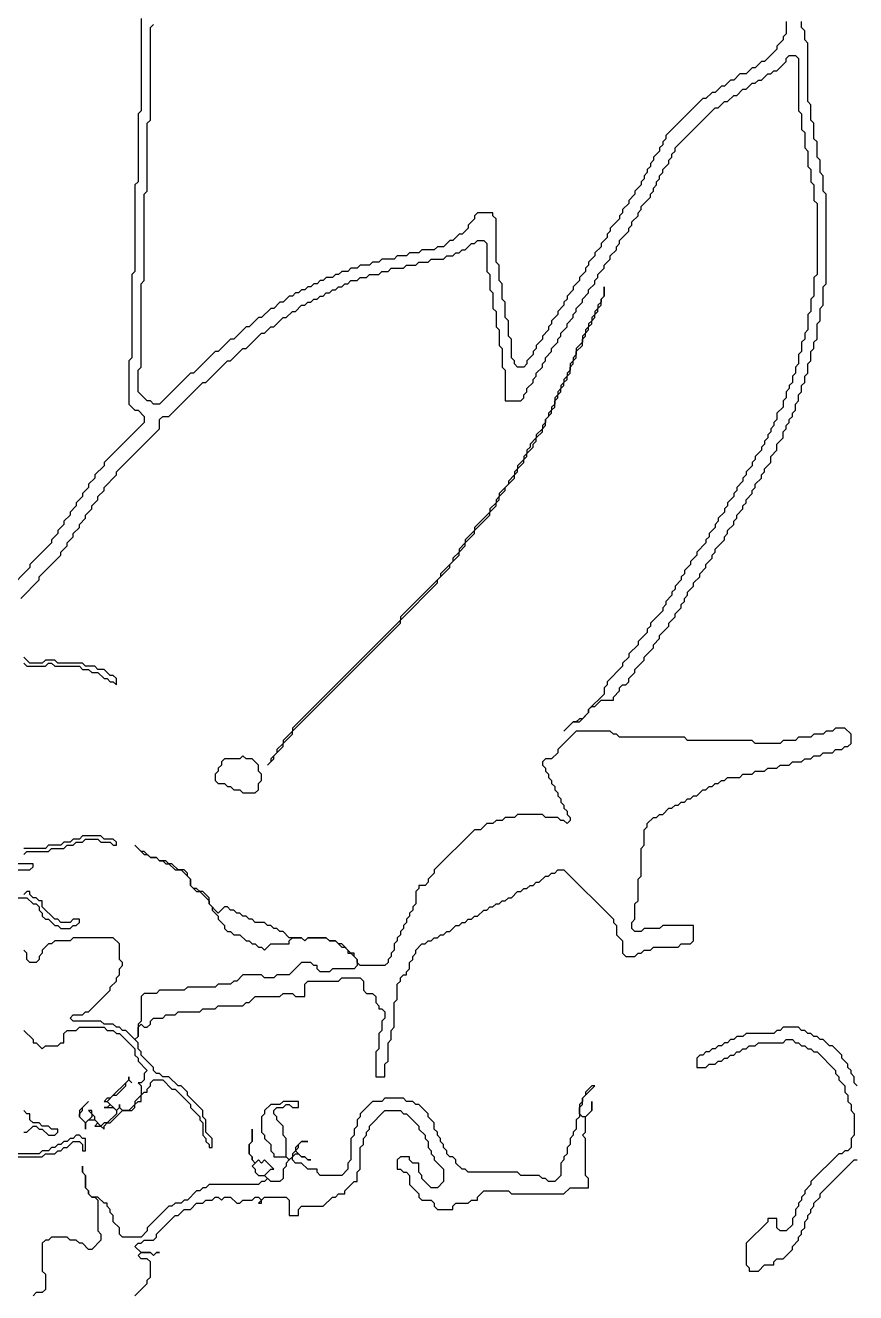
# Model space of a CAD drawing. Header units: metres. Extents: x 0 to 100, y 0 to 128.
# Drawn here: x 75.09 to 81.81, y 20.95 to 31.22 of the extents above; entities that cross this region are included whole.
import ezdxf

# ---------------------------------------------------------------- set-up
doc = ezdxf.new("R2010")
doc.units = ezdxf.units.M

msp = doc.modelspace()

# ---------------------------------------------------------------- linework, layer by layer
for points in [[(76.025, 31.275), (76.025, 30.525), (76, 30.5), (76, 29.95), (75.975, 29.925), (75.975, 29.225), (75.95, 29.2), (75.95, 28.525), (75.925, 28.5), (75.925, 28.15), (75.975, 28.1), (76, 28.1), (76.05, 28.05), (76.05, 28), (75.725, 27.675), (75.725, 27.65), (75.65, 27.575), (75.65, 27.55), (75.6, 27.5), (75.6, 27.475), (75.55, 27.425), (75.55, 27.4), (75.5, 27.35), (75.5, 27.325), (75.45, 27.275), (75.45, 27.25), (75.4, 27.2), (75.4, 27.175), (75.35, 27.125), (75.35, 27.1), (75.3, 27.05), (75.3, 27.025), (75.125, 26.85), (75.125, 26.825), (74.95, 26.65)], [(75.05, 26.575), (75.2, 26.725), (75.2, 26.75), (75.375, 26.925), (75.375, 26.95), (75.425, 27), (75.425, 27.025), (75.475, 27.075), (75.475, 27.1), (75.525, 27.15), (75.525, 27.175), (75.575, 27.225), (75.575, 27.25), (75.625, 27.3), (75.625, 27.325), (75.675, 27.375), (75.675, 27.4), (75.725, 27.45), (75.725, 27.475), (75.825, 27.575), (75.825, 27.6), (76.175, 27.95), (76.175, 28.025), (76.2, 28.05), (76.25, 28.05), (76.525, 28.325), (76.55, 28.325), (76.725, 28.5), (76.75, 28.5), (76.85, 28.6), (76.875, 28.6), (77, 28.725), (77.025, 28.725), (77.075, 28.775), (77.1, 28.775), (77.175, 28.85), (77.2, 28.85), (77.25, 28.9), (77.275, 28.9), (77.325, 28.95), (77.35, 28.95), (77.375, 28.975), (77.4, 28.975), (77.425, 29), (77.45, 29), (77.475, 29.025), (77.5, 29.025), (77.525, 29.05), (77.55, 29.05), (77.575, 29.075), (77.6, 29.075), (77.625, 29.1), (77.65, 29.1), (77.675, 29.125), (77.7, 29.125), (77.725, 29.15), (77.775, 29.15), (77.8, 29.175), (77.85, 29.175), (77.875, 29.2), (77.95, 29.2), (77.975, 29.225), (78.025, 29.225), (78.05, 29.25), (78.15, 29.25), (78.175, 29.275), (78.25, 29.275), (78.275, 29.3), (78.35, 29.3), (78.375, 29.325), (78.475, 29.325), (78.5, 29.35), (78.55, 29.35), (78.575, 29.375), (78.6, 29.375), (78.625, 29.4), (78.65, 29.4), (78.7, 29.45), (78.725, 29.45), (78.75, 29.475), (78.8, 29.475), (78.825, 29.45), (78.825, 29.225), (78.85, 29.2), (78.85, 29.075), (78.875, 29.05), (78.875, 28.925), (78.9, 28.9), (78.9, 28.775), (78.925, 28.75), (78.925, 28.625), (78.95, 28.6), (78.95, 28.45), (78.975, 28.425), (78.975, 28.175), (79.1, 28.175), (79.125, 28.2), (79.125, 28.225), (79.15, 28.25), (79.15, 28.275), (79.2, 28.325), (79.2, 28.35), (79.225, 28.375), (79.225, 28.4), (79.275, 28.45), (79.275, 28.475), (79.3, 28.5), (79.3, 28.525), (79.35, 28.575), (79.35, 28.6), (79.4, 28.65), (79.4, 28.675), (79.425, 28.7), (79.425, 28.725), (79.475, 28.775), (79.475, 28.8), (79.525, 28.85), (79.525, 28.875), (79.55, 28.9), (79.55, 28.925), (79.6, 28.975), (79.6, 29), (79.65, 29.05), (79.65, 29.075), (79.7, 29.125), (79.7, 29.15), (79.725, 29.175), (79.725, 29.2), (79.775, 29.25), (79.775, 29.275), (79.825, 29.325), (79.825, 29.35), (79.875, 29.4), (79.875, 29.425), (79.9, 29.45), (79.9, 29.475), (79.975, 29.55), (79.975, 29.575), (80, 29.6), (80, 29.625), (80.05, 29.675), (80.05, 29.7), (80.075, 29.725), (80.075, 29.75), (80.15, 29.825), (80.15, 29.85), (80.175, 29.875), (80.175, 29.9), (80.2, 29.925), (80.2, 29.95), (80.225, 29.975), (80.225, 30), (80.25, 30.025), (80.25, 30.05), (80.3, 30.1), (80.3, 30.125), (80.325, 30.15), (80.325, 30.175), (80.35, 30.2), (80.35, 30.225), (80.675, 30.55), (80.7, 30.55), (80.75, 30.6), (80.775, 30.6), (80.825, 30.65), (80.85, 30.65), (80.9, 30.7), (80.925, 30.7), (80.975, 30.75), (81, 30.75), (81.025, 30.775), (81.05, 30.775), (81.1, 30.825), (81.125, 30.825), (81.15, 30.85), (81.175, 30.85), (81.25, 30.925), (81.25, 30.95), (81.275, 30.975), (81.325, 30.975), (81.35, 30.95), (81.35, 30.525), (81.375, 30.5), (81.375, 30.375), (81.4, 30.35), (81.4, 30.225), (81.425, 30.2), (81.425, 30.075), (81.45, 30.05), (81.45, 29.95), (81.475, 29.925), (81.475, 29.8), (81.5, 29.775), (81.5, 29.2), (81.475, 29.175), (81.475, 29.025), (81.45, 29), (81.45, 28.9), (81.425, 28.875), (81.425, 28.75), (81.4, 28.725), (81.4, 28.675), (81.375, 28.65), (81.375, 28.575), (81.35, 28.55), (81.35, 28.475), (81.325, 28.45), (81.325, 28.4), (81.3, 28.375), (81.3, 28.325), (81.275, 28.3), (81.275, 28.275), (81.25, 28.25), (81.25, 28.2), (81.225, 28.175), (81.225, 28.125), (81.175, 28.075), (81.175, 28.025), (81.15, 28), (81.15, 27.975), (81.125, 27.95), (81.125, 27.925), (81.1, 27.9), (81.1, 27.875), (81.075, 27.85), (81.075, 27.825), (81.05, 27.8), (81.05, 27.775), (81, 27.725), (81, 27.7), (80.975, 27.675), (80.975, 27.65), (80.925, 27.6), (80.925, 27.575), (80.9, 27.55), (80.9, 27.525), (80.85, 27.475), (80.85, 27.45), (80.825, 27.425), (80.825, 27.4), (80.775, 27.35), (80.775, 27.325), (80.75, 27.3), (80.75, 27.275), (80.7, 27.225), (80.7, 27.2), (80.675, 27.175), (80.675, 27.15), (80.625, 27.1), (80.625, 27.075), (80.6, 27.05), (80.6, 27.025), (80.525, 26.95), (80.525, 26.925), (80.475, 26.875), (80.475, 26.85), (80.425, 26.8), (80.425, 26.775), (80.4, 26.75), (80.4, 26.725), (80.35, 26.675), (80.35, 26.65), (80.325, 26.625), (80.325, 26.6), (80.275, 26.55), (80.275, 26.525), (80.25, 26.5), (80.25, 26.475), (80.15, 26.375), (80.15, 26.35), (80.125, 26.325), (80.125, 26.3), (80.05, 26.225), (80.05, 26.2), (79.975, 26.125), (79.975, 26.1), (79.925, 26.05), (79.925, 26.025), (79.8, 25.9), (79.8, 25.875), (79.775, 25.85), (79.775, 25.8), (79.65, 25.675), (79.65, 25.65), (79.6, 25.6), (79.575, 25.6), (79.55, 25.575), (79.525, 25.575), (79.45, 25.5), (79.525, 25.575), (79.575, 25.575), (79.65, 25.65), (79.65, 25.675), (79.675, 25.7), (79.7, 25.7), (79.75, 25.75), (79.85, 25.75), (79.85, 25.775), (79.9, 25.825), (79.9, 25.85), (79.925, 25.875), (79.95, 25.875), (79.975, 25.9), (79.975, 25.925), (80.025, 25.975), (80.025, 26), (80.1, 26.075), (80.1, 26.1), (80.175, 26.175), (80.175, 26.2), (80.225, 26.25), (80.225, 26.275), (80.3, 26.35), (80.3, 26.375), (80.35, 26.425), (80.35, 26.45), (80.4, 26.5), (80.4, 26.525), (80.425, 26.55), (80.425, 26.575), (80.45, 26.6), (80.45, 26.625), (80.5, 26.675), (80.5, 26.7), (80.55, 26.75), (80.55, 26.775), (80.6, 26.825), (80.6, 26.85), (80.65, 26.9), (80.65, 26.925), (80.675, 26.95), (80.675, 26.975), (80.75, 27.05), (80.75, 27.075), (80.775, 27.1), (80.775, 27.125), (80.825, 27.175), (80.825, 27.2), (80.85, 27.225), (80.85, 27.25), (80.9, 27.3), (80.9, 27.325), (80.925, 27.35), (80.925, 27.375), (80.975, 27.425), (80.975, 27.45), (81, 27.475), (81, 27.5), (81.05, 27.55), (81.05, 27.575), (81.075, 27.6), (81.075, 27.625), (81.125, 27.675), (81.125, 27.725), (81.175, 27.775), (81.175, 27.825), (81.225, 27.875), (81.225, 27.925), (81.25, 27.95), (81.25, 27.975), (81.275, 28), (81.275, 28.025), (81.3, 28.05), (81.3, 28.075), (81.325, 28.1), (81.325, 28.15), (81.35, 28.175), (81.35, 28.225), (81.375, 28.25), (81.375, 28.3), (81.4, 28.325), (81.4, 28.375), (81.425, 28.4), (81.425, 28.475), (81.45, 28.5), (81.45, 28.575), (81.475, 28.6), (81.475, 28.65), (81.5, 28.675), (81.5, 28.8), (81.525, 28.825), (81.525, 28.925), (81.55, 28.95), (81.55, 29.1), (81.575, 29.125), (81.575, 29.85), (81.55, 29.875), (81.55, 30), (81.525, 30.025), (81.525, 30.125), (81.5, 30.15), (81.5, 30.275), (81.475, 30.3), (81.475, 30.425), (81.45, 30.45), (81.45, 30.575), (81.425, 30.6), (81.425, 31.075), (81.4, 31.1), (81.4, 31.175), (81.375, 31.2), (81.375, 31.25)], [(81.25, 31.25), (81.25, 31.15), (81.225, 31.125), (81.225, 31.1), (81.175, 31.05), (81.175, 31.025), (81.075, 30.925), (81.05, 30.925), (81, 30.875), (80.975, 30.875), (80.925, 30.825), (80.875, 30.825), (80.825, 30.775), (80.8, 30.775), (80.75, 30.725), (80.725, 30.725), (80.675, 30.675), (80.65, 30.675), (80.6, 30.625), (80.575, 30.625), (80.275, 30.325), (80.275, 30.3), (80.25, 30.275), (80.25, 30.25), (80.225, 30.225), (80.225, 30.2), (80.175, 30.15), (80.175, 30.125), (80.15, 30.1), (80.15, 30.075), (80.125, 30.05), (80.125, 30.025), (80.1, 30), (80.1, 29.975), (80.075, 29.95), (80.075, 29.925), (80.025, 29.875), (80.025, 29.85), (79.975, 29.8), (79.975, 29.775), (79.925, 29.725), (79.925, 29.7), (79.9, 29.675), (79.9, 29.65), (79.825, 29.575), (79.825, 29.55), (79.8, 29.525), (79.8, 29.5), (79.75, 29.45), (79.75, 29.425), (79.7, 29.375), (79.7, 29.35), (79.65, 29.3), (79.65, 29.275), (79.625, 29.25), (79.625, 29.225), (79.575, 29.175), (79.575, 29.15), (79.525, 29.1), (79.525, 29.075), (79.475, 29.025), (79.475, 29), (79.45, 28.975), (79.45, 28.95), (79.4, 28.9), (79.4, 28.875), (79.35, 28.825), (79.35, 28.8), (79.325, 28.775), (79.325, 28.75), (79.275, 28.7), (79.275, 28.675), (79.225, 28.625), (79.225, 28.6), (79.2, 28.575), (79.2, 28.55), (79.15, 28.5), (79.15, 28.475), (79.125, 28.45), (79.075, 28.45), (79.05, 28.475), (79.05, 28.5), (79.025, 28.525), (79.025, 28.675), (79, 28.7), (79, 28.825), (78.975, 28.85), (78.975, 28.975), (78.95, 29), (78.95, 29.125), (78.925, 29.15), (78.925, 29.275), (78.9, 29.3), (78.9, 29.65), (78.875, 29.675), (78.875, 29.7), (78.75, 29.7), (78.725, 29.675), (78.725, 29.65), (78.675, 29.6), (78.675, 29.575), (78.625, 29.525), (78.6, 29.525), (78.55, 29.475), (78.525, 29.475), (78.475, 29.425), (78.425, 29.425), (78.4, 29.4), (78.3, 29.4), (78.275, 29.375), (78.2, 29.375), (78.175, 29.35), (78.1, 29.35), (78.075, 29.325), (77.975, 29.325), (77.95, 29.3), (77.9, 29.3), (77.875, 29.275), (77.8, 29.275), (77.775, 29.25), (77.725, 29.25), (77.7, 29.225), (77.65, 29.225), (77.625, 29.2), (77.6, 29.2), (77.575, 29.175), (77.525, 29.175), (77.5, 29.15), (77.475, 29.15), (77.45, 29.125), (77.425, 29.125), (77.4, 29.1), (77.375, 29.1), (77.35, 29.075), (77.325, 29.075), (77.3, 29.05), (77.275, 29.05), (77.25, 29.025), (77.225, 29.025), (77.175, 28.975), (77.15, 28.975), (77.1, 28.925), (77.075, 28.925), (77, 28.85), (76.975, 28.85), (76.9, 28.775), (76.875, 28.775), (76.775, 28.675), (76.75, 28.675), (76.65, 28.575), (76.625, 28.575), (76.45, 28.4), (76.425, 28.4), (76.175, 28.15), (76.125, 28.15), (76.1, 28.175), (76.075, 28.175), (76, 28.25), (76, 28.425), (76.025, 28.45), (76.025, 29.125), (76.05, 29.15), (76.05, 29.85), (76.075, 29.875), (76.075, 30.425), (76.1, 30.45), (76.1, 31.2), (76.125, 31.225)], [(75.075, 26.05), (75.1, 26.025), (75.25, 26.025), (75.275, 26.05), (75.3, 26.05), (75.325, 26.025), (75.525, 26.025), (75.55, 26), (75.6, 26), (75.625, 25.975), (75.675, 25.975), (75.725, 25.925), (75.75, 25.925), (75.775, 25.9), (75.8, 25.9), (75.825, 25.875), (75.825, 25.925), (75.8, 25.95), (75.775, 25.95), (75.725, 26), (75.675, 26), (75.65, 26.025), (75.575, 26.025), (75.55, 26.05), (75.35, 26.05), (75.325, 26.075), (75.25, 26.075), (75.225, 26.05), (75.125, 26.05), (75.075, 26.1)], [(75.075, 23.075), (75.15, 23), (75.15, 22.975), (75.175, 22.975), (75.225, 22.925), (75.25, 22.95), (75.35, 22.95), (75.375, 22.975), (75.4, 22.975), (75.4, 23.05), (75.425, 23.075), (75.5, 23.075), (75.525, 23.1), (75.725, 23.1), (75.75, 23.075), (75.8, 23.075), (75.825, 23.05), (75.85, 23.05), (75.975, 22.925), (75.975, 22.875), (76, 22.85), (76, 22.825), (76.075, 22.75), (76.05, 22.725), (76.05, 22.675), (76.025, 22.65), (76, 22.65), (76.025, 22.625), (76.025, 22.55), (75.975, 22.5), (75.975, 22.475), (75.925, 22.425), (75.875, 22.425), (75.85, 22.45), (75.85, 22.475), (75.85, 22.45), (75.825, 22.425), (75.75, 22.5), (75.8, 22.55), (75.825, 22.55), (75.9, 22.625), (75.9, 22.65), (75.925, 22.675), (75.95, 22.65), (75.925, 22.675), (75.925, 22.7), (75.925, 22.675), (75.775, 22.525), (75.75, 22.525), (75.725, 22.5), (75.75, 22.5), (75.775, 22.475), (75.75, 22.45), (75.725, 22.45), (75.8, 22.45), (75.825, 22.425), (75.825, 22.4), (75.75, 22.325), (75.725, 22.325), (75.7, 22.3), (75.65, 22.35), (75.65, 22.375), (75.625, 22.4), (75.625, 22.425), (75.6, 22.425), (75.625, 22.4), (75.625, 22.375), (75.575, 22.325), (75.525, 22.375), (75.525, 22.4), (75.55, 22.425), (75.55, 22.45), (75.6, 22.5), (75.525, 22.425), (75.525, 22.375), (75.575, 22.325), (75.575, 22.275), (75.575, 22.325), (75.6, 22.35), (75.65, 22.35), (75.675, 22.325), (75.65, 22.3), (75.7, 22.3), (75.725, 22.275), (75.725, 22.3), (75.75, 22.325), (75.775, 22.325), (75.875, 22.425), (75.95, 22.425), (75.975, 22.45), (75.975, 22.475), (76, 22.5), (76.025, 22.5), (76.025, 22.55), (76.05, 22.575), (76.075, 22.575), (76.075, 22.6), (76.1, 22.625), (76.1, 22.65), (76.125, 22.675), (76.2, 22.675), (76.275, 22.6), (76.3, 22.6), (76.425, 22.475), (76.425, 22.45), (76.5, 22.375), (76.5, 22.35), (76.525, 22.325), (76.525, 22.225), (76.55, 22.2), (76.55, 22.175), (76.575, 22.15), (76.575, 22.125), (76.6, 22.125), (76.6, 22.2), (76.55, 22.25), (76.55, 22.35), (76.525, 22.375), (76.525, 22.425), (76.4, 22.55), (76.4, 22.575), (76.35, 22.625), (76.325, 22.625), (76.25, 22.7), (76.2, 22.7), (76.175, 22.725), (76.15, 22.725), (76.125, 22.75), (76.125, 22.775), (76.025, 22.875), (76.025, 22.9), (76, 22.925), (76, 22.975), (75.975, 23), (76, 23.025), (76, 23.1), (76.025, 23.125), (76.05, 23.1), (76.075, 23.1), (76.1, 23.125), (76.1, 23.15), (76.125, 23.175), (76.2, 23.175), (76.225, 23.2), (76.3, 23.2), (76.325, 23.225), (76.5, 23.225), (76.525, 23.25), (76.625, 23.25), (76.65, 23.275), (76.85, 23.275), (76.875, 23.3), (76.9, 23.3), (76.95, 23.35), (77.15, 23.35), (77.175, 23.375), (77.25, 23.375), (77.275, 23.35), (77.35, 23.35), (77.35, 23.45), (77.375, 23.475), (77.625, 23.475), (77.65, 23.5), (77.8, 23.5), (77.825, 23.475), (77.825, 23.4), (77.85, 23.375), (77.9, 23.375), (77.925, 23.35), (77.925, 23.3), (77.95, 23.275), (77.95, 23.25), (77.975, 23.25), (78, 23.225), (78, 23.175), (77.975, 23.15), (77.975, 23.075), (77.95, 23.05), (77.95, 22.925), (77.925, 22.9), (77.925, 22.7), (78, 22.7), (78, 22.8), (78.025, 22.825), (78.025, 22.975), (78.05, 23), (78.05, 23.075), (78.075, 23.1), (78.075, 23.3), (78.1, 23.325), (78.1, 23.45), (78.125, 23.475), (78.125, 23.5), (78.15, 23.525), (78.175, 23.525), (78.175, 23.55), (78.2, 23.575), (78.2, 23.625), (78.225, 23.65), (78.225, 23.675), (78.25, 23.7), (78.25, 23.725), (78.3, 23.775), (78.325, 23.775), (78.35, 23.8), (78.375, 23.8), (78.4, 23.825), (78.425, 23.825), (78.45, 23.85), (78.475, 23.85), (78.5, 23.875), (78.525, 23.875), (78.575, 23.925), (78.6, 23.925), (78.625, 23.95), (78.65, 23.95), (78.675, 23.975), (78.7, 23.975), (78.725, 24), (78.75, 24), (78.8, 24.05), (78.825, 24.05), (78.85, 24.075), (78.875, 24.075), (78.9, 24.1), (78.925, 24.1), (78.95, 24.125), (78.975, 24.125), (79, 24.15), (79.025, 24.15), (79.075, 24.2), (79.1, 24.2), (79.125, 24.225), (79.15, 24.225), (79.175, 24.25), (79.2, 24.25), (79.225, 24.275), (79.25, 24.275), (79.3, 24.325), (79.325, 24.325), (79.35, 24.35), (79.375, 24.35), (79.4, 24.375), (79.45, 24.375), (79.85, 23.975), (79.85, 23.95), (79.875, 23.925), (79.875, 23.85), (79.925, 23.8), (79.925, 23.7), (79.95, 23.675), (80.025, 23.675), (80.05, 23.7), (80.075, 23.7), (80.1, 23.725), (80.15, 23.725), (80.175, 23.75), (80.375, 23.75), (80.4, 23.775), (80.475, 23.775), (80.5, 23.8), (80.5, 23.925), (80.25, 23.925), (80.225, 23.9), (80.1, 23.9), (80.075, 23.875), (80.025, 23.875), (80, 23.9), (80, 23.95), (80.025, 23.975), (80.025, 24.1), (80.05, 24.125), (80.05, 24.3), (80.075, 24.325), (80.075, 24.55), (80.1, 24.575), (80.1, 24.7), (80.125, 24.725), (80.125, 24.75), (80.175, 24.8), (80.2, 24.8), (80.225, 24.825), (80.25, 24.825), (80.3, 24.875), (80.325, 24.875), (80.35, 24.9), (80.375, 24.9), (80.4, 24.925), (80.425, 24.925), (80.45, 24.95), (80.475, 24.95), (80.5, 24.975), (80.525, 24.975), (80.575, 25.025), (80.6, 25.025), (80.625, 25.05), (80.65, 25.05), (80.675, 25.075), (80.7, 25.075), (80.725, 25.1), (80.75, 25.1), (80.775, 25.125), (80.875, 25.125), (80.9, 25.15), (80.975, 25.15), (81, 25.175), (81.075, 25.175), (81.1, 25.2), (81.175, 25.2), (81.2, 25.225), (81.275, 25.225), (81.3, 25.25), (81.375, 25.25), (81.4, 25.275), (81.45, 25.275), (81.475, 25.3), (81.525, 25.3), (81.55, 25.325), (81.625, 25.325), (81.65, 25.35), (81.7, 25.35), (81.725, 25.375), (81.75, 25.375), (81.775, 25.4), (81.775, 25.475), (81.725, 25.525), (81.65, 25.525), (81.625, 25.5), (81.575, 25.5), (81.55, 25.475), (81.475, 25.475), (81.45, 25.45), (81.35, 25.45), (81.325, 25.425), (81.225, 25.425), (81.2, 25.4), (81, 25.4), (80.975, 25.425), (80.45, 25.425), (80.425, 25.45), (79.9, 25.45), (79.875, 25.475), (79.85, 25.475), (79.825, 25.5), (79.55, 25.5), (79.4, 25.35), (79.4, 25.325), (79.35, 25.275), (79.3, 25.275), (79.275, 25.25), (79.275, 25.225), (79.3, 25.2), (79.3, 25.175), (79.325, 25.15), (79.325, 25.125), (79.35, 25.1), (79.35, 25.075), (79.375, 25.05), (79.375, 25.025), (79.4, 25), (79.4, 24.975), (79.425, 24.95), (79.425, 24.925), (79.45, 24.9), (79.45, 24.875), (79.475, 24.85), (79.475, 24.825), (79.5, 24.8), (79.5, 24.775), (79.475, 24.75), (79.45, 24.775), (79.425, 24.775), (79.4, 24.8), (79.3, 24.8), (79.275, 24.825), (79.075, 24.825), (79.05, 24.8), (78.975, 24.8), (78.95, 24.775), (78.9, 24.775), (78.875, 24.75), (78.825, 24.75), (78.775, 24.7), (78.725, 24.7), (78.4, 24.375), (78.4, 24.35), (78.35, 24.3), (78.35, 24.275), (78.325, 24.25), (78.275, 24.25), (78.275, 24.225), (78.25, 24.2), (78.25, 24.1), (78.225, 24.075), (78.225, 24.05), (78.2, 24.025), (78.2, 24), (78.175, 23.975), (78.175, 23.95), (78.15, 23.925), (78.15, 23.9), (78.125, 23.875), (78.125, 23.85), (78.1, 23.825), (78.1, 23.8), (78.075, 23.775), (78.075, 23.725), (78.05, 23.7), (78.05, 23.675), (78.025, 23.65), (78.025, 23.625), (78, 23.6), (77.8, 23.6), (77.775, 23.625), (77.775, 23.65), (77.75, 23.675), (77.75, 23.7), (77.725, 23.7), (77.65, 23.775), (77.625, 23.775), (77.6, 23.8), (77.55, 23.8), (77.525, 23.825), (77.375, 23.825), (77.35, 23.8), (77.325, 23.825), (77.225, 23.825), (77.175, 23.875), (77.15, 23.875), (77.125, 23.9), (77.1, 23.9), (77.075, 23.925), (77.05, 23.925), (77.025, 23.95), (76.95, 23.95), (76.925, 23.975), (76.9, 23.975), (76.875, 24), (76.85, 24), (76.825, 24.025), (76.8, 24.025), (76.775, 24.05), (76.75, 24.05), (76.725, 24.075), (76.7, 24.075), (76.65, 24.025), (76.575, 24.1), (76.575, 24.15), (76.525, 24.2), (76.5, 24.2), (76.475, 24.225), (76.45, 24.225), (76.425, 24.25), (76.425, 24.3), (76.4, 24.325), (76.4, 24.35), (76.375, 24.375), (76.325, 24.375), (76.275, 24.425), (76.25, 24.425), (76.225, 24.45), (76.175, 24.45), (76.15, 24.475), (76.1, 24.475), (76.05, 24.525), (76.025, 24.525), (75.975, 24.575), (76.05, 24.5), (76.075, 24.5), (76.1, 24.475), (76.15, 24.475), (76.175, 24.45), (76.2, 24.45), (76.225, 24.425), (76.25, 24.425), (76.3, 24.375), (76.35, 24.375), (76.425, 24.3), (76.425, 24.25), (76.475, 24.2), (76.5, 24.2), (76.575, 24.125), (76.575, 24.1), (76.6, 24.075), (76.6, 24.05), (76.65, 24), (76.65, 23.975), (76.7, 23.925), (76.7, 23.9), (76.725, 23.875), (76.75, 23.875), (76.775, 23.85), (76.825, 23.85), (76.875, 23.8), (76.9, 23.8), (76.925, 23.775), (76.95, 23.775), (76.975, 23.75), (77, 23.75), (77.025, 23.725), (77.075, 23.775), (77.225, 23.775), (77.225, 23.8), (77.25, 23.825), (77.325, 23.825), (77.35, 23.8), (77.375, 23.825), (77.525, 23.825), (77.55, 23.8), (77.6, 23.8), (77.65, 23.75), (77.675, 23.75), (77.7, 23.725), (77.7, 23.7), (77.725, 23.7), (77.775, 23.65), (77.775, 23.6), (77.75, 23.575), (77.575, 23.575), (77.55, 23.55), (77.475, 23.55), (77.45, 23.575), (77.45, 23.6), (77.425, 23.6), (77.4, 23.625), (77.325, 23.625), (77.225, 23.525), (77.125, 23.525), (77.1, 23.5), (77.025, 23.5), (77, 23.525), (76.85, 23.525), (76.8, 23.475), (76.775, 23.475), (76.75, 23.45), (76.65, 23.45), (76.625, 23.425), (76.4, 23.425), (76.375, 23.4), (76.175, 23.4), (76.15, 23.375), (76.05, 23.375), (76.025, 23.35), (76.025, 23.15), (76, 23.125), (76, 23.025), (75.975, 23), (75.9, 23.075), (75.875, 23.075), (75.85, 23.1), (75.825, 23.1), (75.8, 23.125), (75.725, 23.125), (75.7, 23.15), (75.475, 23.15), (75.45, 23.175), (75.475, 23.2), (75.55, 23.2), (75.575, 23.225), (75.6, 23.225), (75.775, 23.4), (75.775, 23.425), (75.825, 23.475), (75.825, 23.5), (75.85, 23.525), (75.85, 23.575), (75.875, 23.6), (75.875, 23.625), (75.85, 23.65), (75.85, 23.775), (75.8, 23.825), (75.475, 23.825), (75.45, 23.8), (75.325, 23.8), (75.3, 23.775), (75.275, 23.775), (75.225, 23.725), (75.225, 23.7), (75.2, 23.675), (75.2, 23.65), (75.175, 23.625), (75.125, 23.625), (75.1, 23.65), (75.1, 23.7), (75.075, 23.725)], [(75.075, 24.5), (75.1, 24.525), (75.275, 24.525), (75.3, 24.55), (75.4, 24.55), (75.425, 24.575), (75.475, 24.575), (75.5, 24.6), (75.55, 24.6), (75.575, 24.625), (75.675, 24.625), (75.7, 24.6), (75.775, 24.6), (75.8, 24.575), (75.825, 24.575), (75.825, 24.6), (75.8, 24.625), (75.725, 24.625), (75.7, 24.65), (75.55, 24.65), (75.525, 24.625), (75.475, 24.625), (75.45, 24.6), (75.4, 24.6), (75.375, 24.575), (75.275, 24.575), (75.25, 24.55), (75.075, 24.55)], [(75.025, 24.375), (75.125, 24.375), (75.15, 24.4), (75.15, 24.425), (75.025, 24.425)], [(75.025, 24.15), (75.1, 24.15), (75.15, 24.1), (75.175, 24.1), (75.2, 24.075), (75.2, 24.05), (75.225, 24.025), (75.225, 24), (75.25, 23.975), (75.275, 23.975), (75.325, 23.925), (75.35, 23.925), (75.375, 23.9), (75.45, 23.9), (75.475, 23.925), (75.5, 23.925), (75.525, 23.95), (75.525, 23.975), (75.475, 23.975), (75.45, 23.95), (75.375, 23.95), (75.35, 23.975), (75.325, 23.975), (75.225, 24.075), (75.225, 24.125), (75.2, 24.125), (75.175, 24.15), (75.15, 24.15), (75.125, 24.175), (75.125, 24.2), (75.1, 24.2), (75.075, 24.175)], [(81.825, 22.625), (81.8, 22.65), (81.8, 22.7), (81.775, 22.725), (81.775, 22.75), (81.75, 22.775), (81.75, 22.8), (81.7, 22.85), (81.7, 22.875), (81.625, 22.95), (81.6, 22.95), (81.55, 23), (81.525, 23), (81.5, 23.025), (81.475, 23.025), (81.45, 23.05), (81.425, 23.05), (81.4, 23.075), (81.375, 23.075), (81.35, 23.1), (81.225, 23.1), (81.2, 23.075), (81.175, 23.075), (81.15, 23.05), (80.925, 23.05), (80.9, 23.025), (80.85, 23.025), (80.825, 23), (80.8, 23), (80.775, 22.975), (80.75, 22.975), (80.725, 22.95), (80.7, 22.95), (80.675, 22.925), (80.65, 22.925), (80.625, 22.9), (80.6, 22.9), (80.575, 22.875), (80.55, 22.875), (80.525, 22.85), (80.525, 22.775), (80.6, 22.775), (80.625, 22.8), (80.675, 22.8), (80.7, 22.825), (80.725, 22.825), (80.75, 22.85), (80.775, 22.85), (80.8, 22.875), (80.825, 22.875), (80.85, 22.9), (80.875, 22.9), (80.9, 22.925), (80.925, 22.925), (80.95, 22.95), (81, 22.95), (81.025, 22.975), (81.225, 22.975), (81.25, 23), (81.3, 23), (81.325, 22.975), (81.35, 22.975), (81.375, 22.95), (81.4, 22.95), (81.425, 22.925), (81.45, 22.925), (81.475, 22.9), (81.5, 22.9), (81.65, 22.75), (81.65, 22.725), (81.675, 22.7), (81.675, 22.675), (81.725, 22.625), (81.725, 22.575), (81.75, 22.55), (81.75, 22.5), (81.775, 22.475), (81.775, 22.425), (81.8, 22.4), (81.8, 22.225), (81.775, 22.2), (81.775, 22.125), (81.75, 22.1), (81.725, 22.1), (81.7, 22.075), (81.675, 22.075), (81.45, 21.85), (81.45, 21.825), (81.4, 21.775), (81.4, 21.75), (81.375, 21.725), (81.375, 21.7), (81.35, 21.675), (81.35, 21.65), (81.325, 21.625), (81.325, 21.575), (81.3, 21.55), (81.3, 21.5), (81.25, 21.45), (81.2, 21.45), (81.175, 21.475), (81.175, 21.55), (81.1, 21.55), (81.1, 21.525), (80.925, 21.35), (80.925, 21.175), (80.95, 21.15), (80.95, 21.125), (81.025, 21.125), (81.075, 21.175), (81.15, 21.175), (81.15, 21.2), (81.175, 21.225), (81.225, 21.225), (81.3, 21.3), (81.3, 21.325), (81.35, 21.375), (81.35, 21.4), (81.375, 21.425), (81.375, 21.45), (81.4, 21.475), (81.4, 21.525), (81.425, 21.55), (81.425, 21.575), (81.45, 21.6), (81.45, 21.625), (81.475, 21.65), (81.475, 21.675), (81.525, 21.725), (81.525, 21.75), (81.8, 22.025), (81.825, 22.025)], [(75.975, 20.925), (76.075, 21.025), (76.075, 21.05), (76.1, 21.075), (76.1, 21.2), (76.075, 21.225), (76.025, 21.225), (76, 21.25), (76.025, 21.275), (76.1, 21.275), (76.125, 21.25), (76.15, 21.275), (76.175, 21.275), (76.15, 21.275), (76.125, 21.25), (76.1, 21.275), (76.025, 21.275), (75.975, 21.325), (76, 21.35), (76.025, 21.35), (76.05, 21.375), (76.125, 21.375), (76.15, 21.4), (76.15, 21.425), (76.3, 21.575), (76.325, 21.575), (76.375, 21.625), (76.425, 21.625), (76.475, 21.675), (76.525, 21.675), (76.55, 21.7), (76.6, 21.7), (76.625, 21.725), (76.65, 21.725), (76.675, 21.7), (76.7, 21.725), (76.75, 21.725), (76.8, 21.675), (76.825, 21.675), (76.85, 21.7), (76.925, 21.7), (76.95, 21.725), (76.975, 21.725), (77, 21.7), (76.975, 21.675), (77, 21.675), (77, 21.7), (77.025, 21.725), (77.2, 21.725), (77.225, 21.7), (77.225, 21.575), (77.3, 21.575), (77.3, 21.625), (77.325, 21.65), (77.5, 21.65), (77.575, 21.725), (77.6, 21.725), (77.625, 21.75), (77.675, 21.75), (77.675, 21.775), (77.75, 21.85), (77.775, 21.85), (77.775, 21.925), (77.8, 21.95), (77.8, 22.125), (77.825, 22.15), (77.825, 22.2), (77.85, 22.225), (77.85, 22.25), (77.875, 22.275), (77.875, 22.3), (78, 22.425), (78.125, 22.425), (78.15, 22.4), (78.175, 22.4), (78.275, 22.3), (78.275, 22.275), (78.325, 22.225), (78.325, 22.2), (78.35, 22.175), (78.35, 22.125), (78.375, 22.1), (78.375, 22.075), (78.4, 22.05), (78.4, 22.025), (78.475, 21.95), (78.475, 21.85), (78.425, 21.8), (78.375, 21.8), (78.3, 21.875), (78.3, 21.9), (78.275, 21.925), (78.275, 22), (78.225, 22), (78.2, 22.025), (78.2, 22.05), (78.125, 22.05), (78.1, 22.025), (78.1, 21.95), (78.125, 21.95), (78.15, 21.925), (78.175, 21.925), (78.2, 21.9), (78.2, 21.825), (78.275, 21.75), (78.275, 21.725), (78.3, 21.7), (78.375, 21.7), (78.4, 21.675), (78.4, 21.65), (78.425, 21.625), (78.55, 21.625), (78.55, 21.65), (78.575, 21.675), (78.675, 21.675), (78.7, 21.7), (78.75, 21.7), (78.75, 21.725), (78.8, 21.775), (79, 21.775), (79.025, 21.75), (79.45, 21.75), (79.5, 21.8), (79.65, 21.8), (79.65, 21.875), (79.625, 21.9), (79.625, 22.2), (79.6, 22.225), (79.625, 22.25), (79.625, 22.375), (79.675, 22.425), (79.675, 22.5), (79.675, 22.425), (79.625, 22.375), (79.6, 22.375), (79.575, 22.4), (79.575, 22.45), (79.6, 22.475), (79.6, 22.525), (79.7, 22.625), (79.675, 22.625), (79.625, 22.575), (79.625, 22.55), (79.6, 22.525), (79.6, 22.5), (79.575, 22.475), (79.575, 22.375), (79.55, 22.35), (79.55, 22.275), (79.525, 22.25), (79.525, 22.225), (79.5, 22.2), (79.5, 22.15), (79.475, 22.125), (79.475, 22.075), (79.45, 22.05), (79.45, 22.025), (79.425, 22), (79.425, 21.9), (79.375, 21.85), (79.325, 21.85), (79.3, 21.875), (79.275, 21.875), (79.25, 21.9), (79.1, 21.9), (79.075, 21.925), (78.675, 21.925), (78.65, 21.95), (78.625, 21.95), (78.575, 22), (78.575, 22.025), (78.55, 22.05), (78.525, 22.05), (78.5, 22.075), (78.5, 22.1), (78.475, 22.125), (78.475, 22.15), (78.45, 22.175), (78.45, 22.2), (78.425, 22.225), (78.425, 22.25), (78.4, 22.275), (78.4, 22.325), (78.35, 22.375), (78.35, 22.4), (78.275, 22.475), (78.25, 22.475), (78.225, 22.5), (78.175, 22.5), (78.15, 22.525), (78, 22.525), (77.975, 22.5), (77.9, 22.5), (77.8, 22.4), (77.8, 22.375), (77.775, 22.35), (77.775, 22.3), (77.75, 22.275), (77.75, 22.225), (77.725, 22.2), (77.725, 22.025), (77.7, 22), (77.7, 21.95), (77.65, 21.9), (77.475, 21.9), (77.45, 21.925), (77.45, 21.95), (77.375, 21.95), (77.325, 22), (77.275, 22), (77.25, 22.025), (77.25, 22.05), (77.275, 22.075), (77.3, 22.075), (77.325, 22.05), (77.35, 22.05), (77.375, 22.025), (77.4, 22.025), (77.375, 22.025), (77.35, 22.05), (77.325, 22.05), (77.275, 22.1), (77.3, 22.125), (77.3, 22.15), (77.325, 22.175), (77.375, 22.175), (77.325, 22.175), (77.275, 22.125), (77.275, 22.1), (77.25, 22.075), (77.25, 22.05), (77.225, 22.025), (77.2, 22.05), (77.2, 22.2), (77.175, 22.225), (77.175, 22.3), (77.125, 22.35), (77.125, 22.375), (77.1, 22.4), (77.1, 22.425), (77.125, 22.45), (77.175, 22.45), (77.2, 22.475), (77.225, 22.475), (77.25, 22.45), (77.3, 22.45), (77.3, 22.5), (77.175, 22.5), (77.15, 22.475), (77.075, 22.475), (77.025, 22.425), (77.025, 22.4), (77, 22.375), (77, 22.25), (77.025, 22.225), (77.025, 22.2), (77.075, 22.15), (77.075, 22.1), (77.1, 22.075), (77.1, 22.05), (77.2, 22.05), (77.225, 22.025), (77.2, 22), (77.2, 21.975), (77.175, 21.95), (77.175, 21.875), (77.15, 21.85), (77.075, 21.85), (77.025, 21.9), (77.075, 21.95), (77.1, 21.95), (77.025, 22.025), (77, 22), (76.975, 22.025), (76.95, 22), (76.925, 22.025), (76.925, 22.05), (76.9, 22.075), (76.9, 22.15), (76.925, 22.175), (76.925, 22.275), (76.925, 22.175), (76.9, 22.15), (76.9, 22.075), (76.925, 22.05), (76.925, 22.025), (76.95, 22), (76.925, 21.975), (76.95, 21.95), (76.95, 21.925), (76.975, 21.9), (77.025, 21.9), (77.05, 21.875), (77.025, 21.85), (77, 21.85), (76.975, 21.825), (76.575, 21.825), (76.55, 21.8), (76.525, 21.8), (76.5, 21.775), (76.475, 21.775), (76.4, 21.7), (76.375, 21.7), (76.35, 21.675), (76.3, 21.675), (76.275, 21.65), (76.25, 21.65), (76.075, 21.475), (76.075, 21.45), (76.025, 21.4), (75.875, 21.4), (75.85, 21.425), (75.85, 21.475), (75.8, 21.525), (75.8, 21.575), (75.775, 21.6), (75.775, 21.625), (75.75, 21.65), (75.75, 21.675), (75.725, 21.675), (75.675, 21.725), (75.625, 21.725), (75.6, 21.75), (75.6, 21.775), (75.575, 21.8), (75.575, 21.9), (75.55, 21.925), (75.55, 21.975), (75.55, 21.925), (75.575, 21.9), (75.575, 21.8), (75.6, 21.775), (75.6, 21.75), (75.625, 21.725), (75.65, 21.725), (75.675, 21.7), (75.675, 21.45), (75.7, 21.425), (75.7, 21.375), (75.625, 21.3), (75.6, 21.3), (75.55, 21.35), (75.525, 21.35), (75.5, 21.375), (75.45, 21.375), (75.425, 21.4), (75.3, 21.4), (75.275, 21.375), (75.25, 21.375), (75.225, 21.35), (75.225, 21.125), (75.25, 21.1), (75.25, 20.975), (75.225, 20.95), (75.175, 20.95), (75.15, 20.925)], [(75.075, 22.25), (75.1, 22.25), (75.15, 22.3), (75.175, 22.3), (75.2, 22.275), (75.225, 22.275), (75.275, 22.225), (75.325, 22.225), (75.35, 22.25), (75.35, 22.275), (75.3, 22.275), (75.275, 22.3), (75.225, 22.3), (75.2, 22.325), (75.15, 22.325), (75.125, 22.35), (75.125, 22.4), (75.1, 22.4), (75.075, 22.425)], [(75, 22.05), (75.225, 22.05), (75.25, 22.075), (75.325, 22.075), (75.35, 22.1), (75.375, 22.1), (75.4, 22.125), (75.425, 22.125), (75.475, 22.175), (75.525, 22.175), (75.55, 22.15), (75.55, 22.1), (75.575, 22.1), (75.575, 22.2), (75.55, 22.2), (75.525, 22.225), (75.5, 22.225), (75.475, 22.2), (75.45, 22.2), (75.425, 22.175), (75.4, 22.175), (75.375, 22.15), (75.35, 22.15), (75.325, 22.125), (75.3, 22.125), (75.275, 22.1), (75.225, 22.1), (75.2, 22.075), (75.025, 22.075)]]:
    msp.add_lwpolyline(points)
for points in [[(79.775, 29.1), (79.775, 29.025), (79.75, 29), (79.75, 28.975), (79.725, 28.95), (79.725, 28.925), (79.7, 28.9), (79.7, 28.875), (79.675, 28.85), (79.675, 28.825), (79.65, 28.8), (79.65, 28.775), (79.625, 28.75), (79.625, 28.725), (79.6, 28.7), (79.6, 28.65), (79.55, 28.6), (79.55, 28.55), (79.525, 28.525), (79.525, 28.5), (79.5, 28.475), (79.5, 28.425), (79.475, 28.4), (79.475, 28.375), (79.45, 28.35), (79.45, 28.325), (79.425, 28.3), (79.425, 28.275), (79.4, 28.25), (79.4, 28.225), (79.375, 28.2), (79.375, 28.15), (79.35, 28.125), (79.35, 28.1), (79.325, 28.075), (79.325, 28.05), (79.3, 28.025), (79.3, 28), (79.275, 27.975), (79.275, 27.95), (79.225, 27.9), (79.225, 27.875), (79.175, 27.825), (79.175, 27.8), (79.15, 27.775), (79.15, 27.75), (79.125, 27.725), (79.125, 27.7), (79.075, 27.65), (79.075, 27.625), (79.05, 27.6), (79.05, 27.575), (79, 27.525), (79, 27.5), (78.925, 27.425), (78.925, 27.4), (78.9, 27.375), (78.9, 27.35), (78.85, 27.3), (78.85, 27.275), (78.725, 27.15), (78.725, 27.125), (78.65, 27.05), (78.65, 27.025), (78.6, 26.975), (78.6, 26.95), (78.55, 26.9), (78.55, 26.875), (78.45, 26.775), (78.45, 26.75), (78.125, 26.425), (78.125, 26.4), (77.25, 25.525), (77.25, 25.5), (77.175, 25.425), (77.175, 25.4), (77.125, 25.35), (77.125, 25.325), (77.075, 25.275), (77.075, 25.25), (77.05, 25.225), (77.1, 25.275), (77.1, 25.3), (77.175, 25.375), (77.175, 25.4), (77.25, 25.475), (77.25, 25.5), (78.125, 26.375), (78.125, 26.4), (78.425, 26.7), (78.425, 26.725), (78.525, 26.825), (78.525, 26.85), (78.6, 26.925), (78.6, 26.95), (78.65, 27), (78.65, 27.025), (78.725, 27.1), (78.725, 27.125), (78.85, 27.25), (78.85, 27.275), (78.9, 27.325), (78.9, 27.35), (78.925, 27.375), (78.925, 27.4), (78.975, 27.45), (78.975, 27.475), (79.05, 27.55), (79.05, 27.575), (79.075, 27.6), (79.075, 27.625), (79.125, 27.675), (79.125, 27.7), (79.15, 27.725), (79.15, 27.75), (79.2, 27.8), (79.2, 27.825), (79.225, 27.85), (79.225, 27.875), (79.275, 27.925), (79.275, 27.95), (79.3, 27.975), (79.3, 28.025), (79.35, 28.075), (79.35, 28.1), (79.375, 28.125), (79.375, 28.175), (79.4, 28.2), (79.4, 28.225), (79.425, 28.25), (79.425, 28.275), (79.45, 28.3), (79.45, 28.325), (79.475, 28.35), (79.475, 28.375), (79.5, 28.4), (79.5, 28.45), (79.525, 28.475), (79.525, 28.5), (79.55, 28.525), (79.55, 28.575), (79.6, 28.625), (79.6, 28.675), (79.625, 28.7), (79.625, 28.725), (79.65, 28.75), (79.65, 28.775), (79.675, 28.8), (79.675, 28.825), (79.7, 28.85), (79.7, 28.875), (79.725, 28.9), (79.725, 28.925), (79.75, 28.95), (79.75, 29), (79.775, 29.025)], [(76.85, 25.3), (76.825, 25.275), (76.7, 25.275), (76.675, 25.25), (76.675, 25.225), (76.65, 25.2), (76.65, 25.175), (76.625, 25.15), (76.625, 25.1), (76.65, 25.075), (76.7, 25.075), (76.725, 25.05), (76.75, 25.05), (76.775, 25.025), (76.825, 25.025), (76.85, 25), (76.95, 25), (76.975, 25.025), (76.975, 25.075), (77, 25.1), (77, 25.15), (76.975, 25.175), (76.975, 25.225), (76.925, 25.275), (76.875, 25.275)]]:
    msp.add_lwpolyline(points, close=True)

doc.saveas('drawing.dxf')
